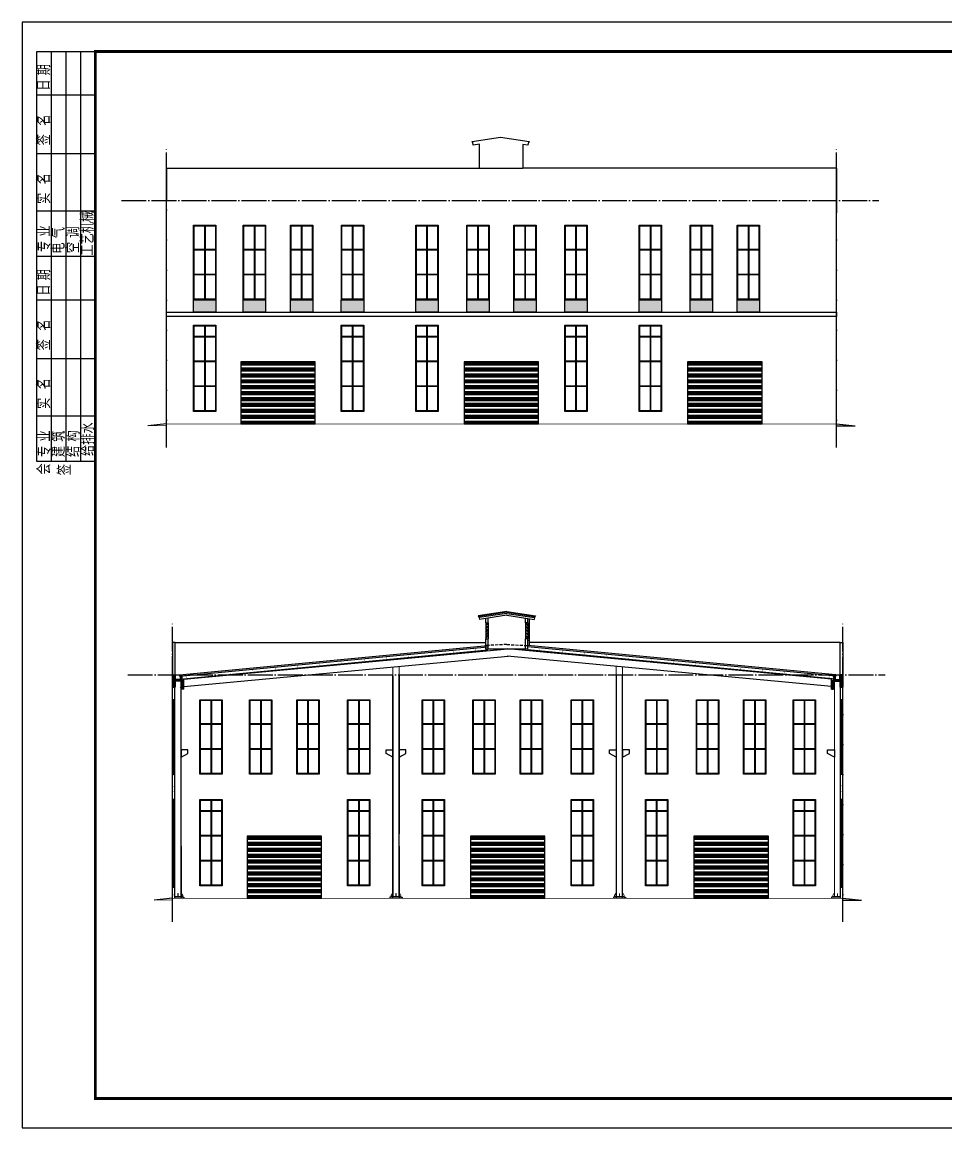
# Model space of a CAD drawing. Extents: x -446699 to 757189, y -606167 to -103070.
# Drawn here: x -71082 to 3351, y -381636 to -292536 of the extents above; entities that cross this region are included whole.
import ezdxf

# ---------------------------------------------------------------- set-up
doc = ezdxf.new("R2010")
doc.units = 0
doc.header["$LTSCALE"] = 1000
doc.header["$MEASUREMENT"] = 0
doc.set_wipeout_variables(frame=1)
doc.linetypes.add('DASH', pattern=[0.35, 0.25, -0.1])
doc.linetypes.add('DOTE', pattern=[2.42, 2, -0.2, 0.02, -0.2])
for name, color, linetype in [('14', 14, 'Continuous'), ('COLUMN', 9, 'Continuous'), ('DOTE', 1, 'Continuous'), ('E_WINDOW', 2, 'Continuous'), ('PUB_TITLE', 4, 'Continuous'), ('WINDOW', 2, 'Continuous'), ('实线', 7, 'Continuous')]:
    doc.layers.add(name, color=color, linetype=linetype)
doc.styles.add('HZTXT', font='romane.shx', dxfattribs={"width": 0.7, "bigfont": 'hztxt.shx'})

# ---------------------------------------------------------------- blocks, each defined once
blk = doc.blocks.new('SFSDDFH')
at = {"color": 8}
blk.add_lwpolyline([(966068, -1234804), (966098, -1234804), (966098, -1235054), (966068, -1235054), (966068, -1234804)], dxfattribs=at)
blk = doc.blocks.new('SDFGGRTYUU')
at = {"color": 4}
for p, q in [((1270410, -845816), (1295249, -843450)), ((1270415, -845916), (1295254, -843550)), ((1270428, -846166), (1295267, -843800)), ((1270410, -845816), (1270416, -845916))]:
    blk.add_line(p, q, dxfattribs=at)
at = {"color": 6}
for p, q in [((1270760, -846149), (1296861, -843719)), ((1270760, -846750), (1296891, -844318)), ((1270760, -846966), (1270760, -846149))]:
    blk.add_line(p, q, dxfattribs=at)
at = {"color": 8, "const_width": 20}
for points in [[(1294452, -843639), (1294253, -843655), (1294274, -843904), (1294473, -843888)], [(1283694, -844661), (1283494, -844677), (1283515, -844926), (1283714, -844910)], [(1285487, -844490), (1285287, -844507), (1285308, -844756), (1285507, -844739)], [(1287280, -844320), (1287081, -844336), (1287101, -844586), (1287301, -844569)], [(1289073, -844150), (1288874, -844166), (1288894, -844415), (1289094, -844399)], [(1290866, -843979), (1290667, -843996), (1290687, -844245), (1290887, -844229)], [(1292659, -843809), (1292460, -843826), (1292481, -844075), (1292680, -844058)], [(1274728, -845512), (1274529, -845528), (1274549, -845778), (1274749, -845761)], [(1276521, -845342), (1276322, -845358), (1276343, -845607), (1276542, -845591)], [(1278314, -845171), (1278115, -845188), (1278136, -845437), (1278335, -845421)], [(1280107, -845001), (1279908, -845018), (1279929, -845267), (1280128, -845250)], [(1281901, -844831), (1281701, -844847), (1281722, -845096), (1281921, -845080)], [(1271142, -845851), (1270942, -845869), (1270965, -846118), (1271164, -846100)], [(1272935, -845682), (1272736, -845699), (1272756, -845948), (1272956, -845931)]]:
    blk.add_lwpolyline(points, dxfattribs=at)
at = {"color": 8}
for points in [[(1270090, -845816), (1270060, -845816)], [(1270480, -845916), (1270480, -846186), (1270090, -846186), (1270090, -845816)]]:
    blk.add_lwpolyline(points, dxfattribs=at)
blk = doc.blocks.new('tyyu')
at = {"layer": 'COLUMN', "color": 0}
for p, q in [((286525, 29380), (286615, 29479)), ((286651, 29479), (286741, 29398)), ((286615, 28775), (286497, 28937)), ((286651, 28775), (286770, 28937))]:
    blk.add_line(p, q, dxfattribs=at)
at = {"layer": 'COLUMN', "color": 11}
for p, q in [((286593, 29435), (286674, 29435)), ((286593, 29315), (286674, 29315)), ((286593, 29195), (286674, 29195)), ((286593, 29015), (286674, 29015)), ((286593, 28835), (286674, 28835))]:
    blk.add_line(p, q, dxfattribs=at)
at = {"layer": 'COLUMN', "color": 6}
for points in [[(286615, 28775), (286633, 28775), (286632, 29479), (286615, 29479)], [(286651, 28775), (286633, 28775), (286632, 29479), (286651, 29479)]]:
    blk.add_lwpolyline(points, close=True, dxfattribs=at)
blk = doc.blocks.new('C1880')
at = {"color": 4}
for p, q in [((-212275, -337617), (-212275, -344467)), ((-212225, -337617), (-212225, -344467)), ((-211400, -338467), (-213100, -338467)), ((-211400, -338517), (-213100, -338517)), ((-211400, -340467), (-213100, -340467)), ((-211400, -340517), (-213100, -340517)), ((-211400, -342467), (-213100, -342467)), ((-211400, -342517), (-213100, -342517))]:
    blk.add_line(p, q, dxfattribs=at)
at = {"color": 2}
blk.add_lwpolyline([(-213150, -337567), (-211350, -337567), (-211350, -344517), (-213150, -344517)], close=True, dxfattribs=at)
at = {"color": 4}
blk.add_lwpolyline([(-213100, -337617), (-211400, -337617), (-211400, -344467), (-213100, -344467)], close=True, dxfattribs=at)
blk = doc.blocks.new('SDFDGFHH')
at = {"color": 2}
blk.add_lwpolyline([(1601019, -186752), (1601019, -187352), (1601569, -187052), (1601569, -186752), (1601019, -186752)], dxfattribs=at)
blk = doc.blocks.new('A$C393D5F54')
at = {"layer": '14', "color": 14}
for p, q in [((0, 446), (0, 14446)), ((0, 14446), (2000, 14446)), ((500, 446), (500, 14446)), ((1000, 446), (1000, 14446)), ((1500, 446), (1500, 14446)), ((2000, 446), (2000, 14446)), ((2000, 12946), (0, 12946)), ((2000, 10946), (0, 10946)), ((2000, 8990), (0, 8990)), ((2000, 7446), (0, 7446)), ((2000, 5946), (0, 5946)), ((2000, 3946), (0, 3946)), ((2000, 1990), (0, 1990)), ((2000, 446), (0, 446))]:
    blk.add_line(p, q, dxfattribs=at)
at = {"layer": '14', "color": 14, "style": 'HZTXT', "width": 0.85}
for s, p in [('日 期', (462, 13105)), ('签  名', (466, 11238)), ('实  名', (466, 9238)), ('工艺机械', (1953, 7471)), ('专 业', (472, 7598)), ('电 气', (957, 7540)), ('空 调', (1460, 7558)), ('日 期', (462, 6105)), ('签  名', (466, 4238)), ('实  名', (466, 2238)), ('给排水', (1970, 629)), ('专 业', (480, 598)), ('建 筑', (967, 592)), ('结 构', (1470, 597)), ('会', (470, -3)), ('签', (1174, -27))]:
    blk.add_text(s, height=450, rotation=90, dxfattribs=at).set_placement(p)
blk = doc.blocks.new('34TTEHH')
at = {"color": 4}
for p, q in [((-110783, -302570), (-110783, -308470)), ((-110733, -302570), (-110733, -308470)), ((-109908, -304470), (-111608, -304470)), ((-109908, -304520), (-111608, -304520)), ((-109908, -306470), (-111608, -306470)), ((-109908, -306520), (-111608, -306520))]:
    blk.add_line(p, q, dxfattribs=at)
at = {"color": 2}
blk.add_lwpolyline([(-111658, -302520), (-109858, -302520), (-109858, -308520), (-111658, -308520)], close=True, dxfattribs=at)
at = {"color": 4}
blk.add_lwpolyline([(-111608, -302570), (-109908, -302570), (-109908, -308470), (-111608, -308470)], close=True, dxfattribs=at)

msp = doc.modelspace()

# ---------------------------------------------------------------- hatches: boundary and pattern name
h = msp.add_hatch()
h.set_pattern_fill('离散材料', color=8, scale=100)
h.set_pattern_definition([(0, (432, 288), (264, 456), [24, -402, 18, -174, 36, -426]), (10, (318, 534), (161.3523, 570.6886), [42, -102, 54, -318, 30, -396]), (20, (258, 342), (266.9419, 441.9525), [48, -330, 42, -246, 30, -192]), (30, (432, 306), (-43.9385, 508.10374), [30, -198, 24, -294, 18, -390]), (40, (264, 438), (67.67183, 432.7407), [24, -264, 18, -168, 48, -306]), (50, (354, 222), (-160.49573, 471.467), [12, -222, 30, -366, 36, -186]), (60, (372, 264), (-198.94606, 447.4153), [30, -246, 12, -288, 24, -222]), (70, (306, 192), (-219.78454, 431.1737), [18, -114, 36, -192, 24, -264]), (80, (336, 546), (-417.1307, 329.4389), [42, -264, 18, -312, 36, -294]), (90, (372, 288), (-528, 222), [36, -186, 24, -366, 12, -372]), (100, (276, 474), (-495.9429, 290.2906), [42, -234, 36, -192, 42, -438]), (110, (234, 132), (-480.8807, 163.3823), [48, -156, 24, -318, 36, -348]), (120, (72, 204), (-573.2999, 56.98454), [30, -402, 36, -186, 42, -246]), (130, (204, 72), (-558.21553, 142.53216), [18, -132, 24, -258, 48, -336]), (140, (24, 552), (-441.1937, -68.41138), [36, -216, 42, -186, 24, -252]), (150, (522, 36), (-409.64994, -241.5345), [24, -168, 48, -372, 42, -342]), (160, (126, 372), (-475.80215, -324.8574), [36, -252, 30, -228, 24, -366]), (170, (162, 228), (-431.2881, -338.24633), [54, -198, 36, -270, 48, -264])])
h.paths.add_polyline_path([(-13461.3, -314910.1), (-11661.3, -314910.1), (-11661.3, -315910.1), (-13461.3, -315910.1)])
h.paths.add_polyline_path([(-17261.3, -314910.1), (-15461.3, -314910.1), (-15461.3, -315910.1), (-17261.3, -315910.1)])
h.paths.add_polyline_path([(-21361.3, -314910.1), (-19561.3, -314910.1), (-19561.3, -315910.1), (-21361.3, -315910.1)])
h.paths.add_polyline_path([(-27361.3, -314910.1), (-25561.3, -314910.1), (-25561.3, -315910.1), (-27361.3, -315910.1)])
h.paths.add_polyline_path([(-31461.3, -314910.1), (-29661.3, -314910.1), (-29661.3, -315910.1), (-31461.3, -315910.1)])
h.paths.add_polyline_path([(-35261.3, -314910.1), (-33461.3, -314910.1), (-33461.3, -315910.1), (-35261.3, -315910.1)])
h.paths.add_polyline_path([(-39361.3, -314910.1), (-37561.3, -314910.1), (-37561.3, -315910.1), (-39361.3, -315910.1)])
h.paths.add_polyline_path([(-45361.3, -314910.1), (-43561.3, -314910.1), (-43561.3, -315910.1), (-45361.3, -315910.1)])
h.paths.add_polyline_path([(-49461.3, -314910.1), (-47661.3, -314910.1), (-47661.3, -315910.1), (-49461.3, -315910.1)])
h.paths.add_polyline_path([(-53261.3, -314910.1), (-51461.3, -314910.1), (-51461.3, -315910.1), (-53261.3, -315910.1)])
h.paths.add_polyline_path([(-57261.3, -314910.1), (-55461.3, -314910.1), (-55461.3, -315910.1), (-57261.3, -315910.1)])
h = msp.add_hatch()
h.set_pattern_fill('ANSI34', color=8, scale=50, angle=135)
h.set_pattern_definition([(180, (-8316.45, 18456.8), (-3e-14, -476.25), []), (180, (-8395.8, 18536.2), (-3e-14, -476.25), []), (180, (-8475.2, 18615.57), (-3e-14, -476.25), []), (180, (-8554.57, 18694.95), (-3e-14, -476.25), [])])
h.paths.add_polyline_path([(-53461.3, -324910.1), (-47461.3, -324910.1), (-47461.3, -319910.1), (-53461.3, -319910.1)])
h = msp.add_hatch()
h.set_pattern_fill('ANSI34', color=8, scale=50, angle=135)
h.set_pattern_definition([(180, (9683.55, 18456.8), (-3e-14, -476.25), []), (180, (9604.2, 18536.2), (-3e-14, -476.25), []), (180, (9524.8, 18615.57), (-3e-14, -476.25), []), (180, (9445.43, 18694.95), (-3e-14, -476.25), [])])
h.paths.add_polyline_path([(-35461.3, -324910.1), (-29461.3, -324910.1), (-29461.3, -319910.1), (-35461.3, -319910.1)])
h = msp.add_hatch()
h.set_pattern_fill('ANSI34', color=8, scale=50, angle=135)
h.set_pattern_definition([(180, (27683.55, 18456.8), (-3e-14, -476.25), []), (180, (27604.2, 18536.2), (-3e-14, -476.25), []), (180, (27524.8, 18615.57), (-3e-14, -476.25), []), (180, (27445.43, 18694.95), (-3e-14, -476.25), [])])
h.paths.add_polyline_path([(-17461.3, -324910.1), (-11461.3, -324910.1), (-11461.3, -319910.1), (-17461.3, -319910.1)])
h = msp.add_hatch(color=8)
h.dxf.hatch_style = 1
h.paths.add_polyline_path([(-58954.9, -345133.7), (-58754.9, -345133.7), (-58754.9, -345533.7), (-58304.9, -345533.7), (-58304.9, -345233.7), (-58204.9, -345233.7), (-58204.9, -345633.7), (-58304.9, -345633.7), (-58754.9, -345633.7), (-58754.9, -346133.7), (-58954.9, -346133.7)])
h = msp.add_hatch(color=8)
h.dxf.hatch_style = 1
h.paths.add_polyline_path([(-4954.9, -345133.7), (-5154.9, -345133.7), (-5154.9, -345533.7), (-5604.9, -345533.7), (-5604.9, -345233.7), (-5704.9, -345233.7), (-5704.9, -345633.7), (-5604.9, -345633.7), (-5154.9, -345633.7), (-5154.9, -346133.7), (-4954.9, -346133.7)])
h = msp.add_hatch()
h.set_pattern_fill('ANSI34', color=8, scale=50, angle=135)
h.set_pattern_definition([(180, (-7810.1, -19766.83), (-3e-14, -476.25), []), (180, (-7889.48, -19687.45), (-3e-14, -476.25), []), (180, (-7968.85, -19608.1), (-3e-14, -476.25), []), (180, (-8048.23, -19528.7), (-3e-14, -476.25), [])])
h.paths.add_polyline_path([(-52954.9, -363133.7), (-46954.9, -363133.7), (-46954.9, -358133.7), (-52954.9, -358133.7)])
h = msp.add_hatch()
h.set_pattern_fill('ANSI34', color=8, scale=50, angle=135)
h.set_pattern_definition([(180, (10189.9, -19766.83), (-3e-14, -476.25), []), (180, (10110.52, -19687.45), (-3e-14, -476.25), []), (180, (10031.15, -19608.1), (-3e-14, -476.25), []), (180, (9951.77, -19528.7), (-3e-14, -476.25), [])])
h.paths.add_polyline_path([(-34954.9, -363133.7), (-28954.9, -363133.7), (-28954.9, -358133.7), (-34954.9, -358133.7)])
h = msp.add_hatch()
h.set_pattern_fill('ANSI34', color=8, scale=50, angle=135)
h.set_pattern_definition([(180, (28189.9, -19766.83), (-3e-14, -476.25), []), (180, (28110.52, -19687.45), (-3e-14, -476.25), []), (180, (28031.15, -19608.1), (-3e-14, -476.25), []), (180, (27951.77, -19528.7), (-3e-14, -476.25), [])])
h.paths.add_polyline_path([(-16954.9, -363133.7), (-10954.9, -363133.7), (-10954.9, -358133.7), (-16954.9, -358133.7)])

# ---------------------------------------------------------------- linework, layer by layer
at = {"color": 4}
for p, q in [((-32023.3, -340028.7), (-34323.3, -340378.7)), ((-32023.3, -340079.3), (-34315.8, -340428.2)), ((-32023.3, -340028.7), (-29723.3, -340378.7)), ((-32023.3, -340079.3), (-29730.8, -340428.2)), ((-34323.3, -340378.7), (-34315.8, -340428.2)), ((-29723.3, -340378.7), (-29730.8, -340428.2))]:
    msp.add_line(p, q, dxfattribs=at)
at = {"color": 6}
for p, q in [((-32023.3, -340180.5), (-34251.3, -340519.5)), ((-32023.3, -340332.2), (-34228.7, -340667.8)), ((-32023.3, -340180.5), (-29795.3, -340519.5)), ((-32023.3, -340332.2), (-29817.9, -340667.8)), ((-34251.3, -340519.5), (-34228.7, -340667.8)), ((-33723.3, -340928.7), (-33723.3, -340590.9)), ((-33723.3, -340928.7), (-33523.3, -340928.7)), ((-33523.3, -340928.7), (-33523.3, -340560.5)), ((-30523.3, -340928.7), (-30523.3, -340560.5)), ((-30323.3, -340928.7), (-30523.3, -340928.7)), ((-30323.3, -340928.7), (-30323.3, -340590.9)), ((-29795.3, -340519.5), (-29817.9, -340667.8)), ((-33723.3, -342228.7), (-33523.3, -342228.7)), ((-33723.3, -343066.9), (-33723.3, -342228.7)), ((-33523.3, -343066.9), (-33523.3, -342228.7)), ((-30323.3, -342228.7), (-30523.3, -342228.7)), ((-30523.3, -343066.9), (-30523.3, -342228.7)), ((-30323.3, -343066.9), (-30323.3, -342228.7))]:
    msp.add_line(p, q, dxfattribs=at)
at = {"color": 8}
for p, q in [((-33723.3, -340928.7), (-33723.3, -342228.7)), ((-33523.3, -340928.7), (-33523.3, -342228.7)), ((-30523.3, -340928.7), (-30523.3, -342228.7)), ((-30323.3, -340928.7), (-30323.3, -342228.7)), ((-30223.3, -340606.1), (-30223.3, -342721.6)), ((-30323.3, -342328.7), (-30223.3, -342328.7))]:
    msp.add_line(p, q, dxfattribs=at)
at = {"linetype": 'DASH'}
for q in [(-33703.3, -342767.7), (-30343.3, -342767.7)]:
    msp.add_line((-32023.3, -342683.7), q, dxfattribs=at)
msp.add_line((-58954.9, -345133.7), (-58954.9, -343633.7))
at = {"color": 2}
for p, q in [((-58204.9, -345633.7), (-58204.9, -346283.7)), ((-5154.9, -345533.7), (-5704.9, -345533.7)), ((-58054.9, -346283.7), (-58204.9, -346283.7))]:
    msp.add_line(p, q, dxfattribs=at)
at = {"color": 8}
msp.add_lwpolyline([(-34229.4, -304310.1), (-34229.4, -302372.2), (-34734.9, -302449.1), (-34772.5, -302202), (-34821.9, -302209.5), (-34829.4, -302160.1), (-32529.4, -301810.1), (-30229.4, -302160.1), (-30237, -302209.5), (-30286.4, -302202), (-30324, -302449.1), (-30729.4, -302387.4), (-30729.4, -304310.1)], dxfattribs=at)
at = {"color": 30}
for points in [[(-59461.3, -324910.1), (-59461.3, -319710.1), (-59461.3, -314710.1), (-59461.3, -311110.1), (-59461.3, -304310.1), (-59461.3, -306910.1)], [(-59461.3, -304310.1), (-30729.4, -304310.1)], [(-5461.3, -304310.1), (-30729.4, -304310.1)], [(-5461.3, -324910.1), (-5461.3, -319710.1), (-5461.3, -315410.1), (-5461.3, -311110.1), (-5461.3, -304310.1), (-5461.3, -307910.1)], [(-58954.9, -363133.7), (-58954.9, -357933.7), (-58954.9, -352933.7), (-58954.9, -349333.7), (-58954.9, -345033.7), (-58954.9, -345133.7)], [(-4954.9, -363133.7), (-4954.9, -357933.7), (-4954.9, -353633.7), (-4954.9, -349333.7), (-4954.9, -345033.7), (-4954.9, -346133.7)]]:
    msp.add_lwpolyline(points, dxfattribs=at)
for points in [[(-57261.3, -314910.1), (-55461.3, -314910.1), (-55461.3, -315910.1), (-57261.3, -315910.1)], [(-53261.3, -314910.1), (-51461.3, -314910.1), (-51461.3, -315910.1), (-53261.3, -315910.1)], [(-49461.3, -314910.1), (-47661.3, -314910.1), (-47661.3, -315910.1), (-49461.3, -315910.1)], [(-45361.3, -314910.1), (-43561.3, -314910.1), (-43561.3, -315910.1), (-45361.3, -315910.1)], [(-39361.3, -314910.1), (-37561.3, -314910.1), (-37561.3, -315910.1), (-39361.3, -315910.1)], [(-35261.3, -314910.1), (-33461.3, -314910.1), (-33461.3, -315910.1), (-35261.3, -315910.1)], [(-31461.3, -314910.1), (-29661.3, -314910.1), (-29661.3, -315910.1), (-31461.3, -315910.1)], [(-27361.3, -314910.1), (-25561.3, -314910.1), (-25561.3, -315910.1), (-27361.3, -315910.1)], [(-21361.3, -314910.1), (-19561.3, -314910.1), (-19561.3, -315910.1), (-21361.3, -315910.1)], [(-17261.3, -314910.1), (-15461.3, -314910.1), (-15461.3, -315910.1), (-17261.3, -315910.1)], [(-13461.3, -314910.1), (-11661.3, -314910.1), (-11661.3, -315910.1), (-13461.3, -315910.1)], [(-58754.9, -342533.7), (-58954.9, -342533.7), (-58954.9, -346133.7), (-58754.9, -346133.7)], [(-5154.9, -342533.7), (-4954.9, -342533.7), (-4954.9, -346133.7), (-5154.9, -346133.7)], [(-58954.9, -345133.7), (-58754.9, -345133.7), (-58754.9, -345533.7), (-58304.9, -345533.7), (-58304.9, -345233.7), (-58204.9, -345233.7), (-58204.9, -345633.7), (-58304.9, -345633.7), (-58304.9, -345633.7), (-58754.9, -345633.7), (-58754.9, -346133.7), (-58954.9, -346133.7)], [(-4954.9, -345133.7), (-5154.9, -345133.7), (-5154.9, -345533.7), (-5604.9, -345533.7), (-5604.9, -345233.7), (-5704.9, -345233.7), (-5704.9, -345633.7), (-5604.9, -345633.7), (-5604.9, -345633.7), (-5154.9, -345633.7), (-5154.9, -346133.7), (-4954.9, -346133.7)]]:
    msp.add_lwpolyline(points, close=True)
at = {"color": 4}
msp.add_lwpolyline([(-59461.3, -315910.1), (-5461.3, -315910.1), (-5461.3, -316263), (-59461.3, -316263)], close=True, dxfattribs=at)
for points, const_width in [([(-59461.3, -324910.1), (-5461.3, -324910.1), (-5461.3, -325060.1), (-3961.3, -325060.1), (-5461.3, -325060.1), (-5461.3, -324910.1), (-59461.3, -324910.1), (-59461.3, -325060.1), (-60961.3, -325060.1)], 50), ([(-58943.4, -347071.5), (-58943.4, -347121.5), (-58783.4, -347121.5), (-58783.4, -347071.5)], 15), ([(-5123.4, -347071.5), (-5123.4, -347121.5), (-4963.4, -347121.5), (-4963.4, -347071.5)], 15), ([(-58786.5, -353207.4), (-58786.5, -353157.4), (-58946.5, -353157.4), (-58946.5, -353207.4)], 15), ([(-4966.5, -353207.4), (-4966.5, -353157.4), (-5126.5, -353157.4), (-5126.5, -353207.4)], 15), ([(-58786.5, -354049.8), (-58786.5, -354099.8), (-58946.5, -354099.8), (-58946.5, -354049.8)], 15), ([(-58786.5, -354576.6), (-58786.5, -354526.6), (-58946.5, -354526.6), (-58946.5, -354576.6)], 15), ([(-5123.4, -353997.2), (-5123.4, -354047.2), (-4963.4, -354047.2), (-4963.4, -353997.2)], 15), ([(-5123.3, -354608.9), (-5123.3, -354558.9), (-4963.3, -354558.9), (-4963.3, -354608.9)], 15), ([(-58786.5, -355116.2), (-58786.5, -355166.2), (-58946.5, -355166.2), (-58946.5, -355116.2)], 15), ([(-4966.5, -355116.2), (-4966.5, -355166.2), (-5126.5, -355166.2), (-5126.5, -355116.2)], 15), ([(-58954.9, -363133.7), (-4954.9, -363133.7), (-4954.9, -363283.7), (-3454.9, -363283.7), (-4954.9, -363283.7), (-4954.9, -363133.7), (-58954.9, -363133.7), (-58954.9, -363283.7), (-60454.9, -363283.7)], 50)]:
    msp.add_lwpolyline(points, dxfattribs=dict(const_width=const_width))
for points in [[(-59461.3, -324910.1), (-60961.3, -325060.1)], [(-5461.3, -324910.1), (-3961.3, -325060.1)], [(-5461.3, -325060.1), (-3961.3, -325060.1)], [(-30323.3, -343066.9), (-33723.3, -343066.9)], [(-58954.9, -363133.7), (-60454.9, -363283.7)], [(-58139.9, -363033.7), (-58039.9, -363033.7), (-58039.9, -363133.7)], [(-41339.9, -363033.7), (-41439.9, -363033.7), (-41439.9, -363133.7)], [(-40569.9, -363033.7), (-40469.9, -363033.7), (-40469.9, -363133.7)], [(-23339.9, -363033.7), (-23439.9, -363033.7), (-23439.9, -363133.7)], [(-22569.9, -363033.7), (-22469.9, -363033.7), (-22469.9, -363133.7)], [(-5769.9, -363033.7), (-5869.9, -363033.7), (-5869.9, -363133.7)], [(-4954.9, -363133.7), (-3454.9, -363283.7)], [(-4954.9, -363283.7), (-3454.9, -363283.7)]]:
    msp.add_lwpolyline(points)
at = {"color": 8, "const_width": 20}
for points in [[(-33140.1, -340249.3), (-33239, -340264.3), (-33223.9, -340363.2), (-33125.1, -340348.1)], [(-32302.6, -340121.8), (-32401.5, -340136.9), (-32386.5, -340235.7), (-32287.6, -340220.7)], [(-31744, -340121.8), (-31645.1, -340136.9), (-31660.2, -340235.7), (-31759, -340220.7)], [(-30906.5, -340249.3), (-30807.6, -340264.3), (-30822.7, -340363.2), (-30921.5, -340348.1)], [(-34058.6, -340389), (-34157.4, -340404.1), (-34142.4, -340502.9), (-34043.5, -340487.9)], [(-29988, -340389), (-29889.2, -340404.1), (-29904.2, -340502.9), (-30003.1, -340487.9)]]:
    msp.add_lwpolyline(points, dxfattribs=at)
at = {"color": 4}
for points in [[(-34251.3, -340519.5), (-34266.4, -340420.6)], [(-34231.5, -340516.5), (-34246.6, -340417.6)], [(-29815.1, -340516.5), (-29800, -340417.6)], [(-29795.3, -340519.5), (-29780.3, -340420.6)]]:
    msp.add_lwpolyline(points, dxfattribs=at)
at = {"color": 251}
for points in [[(-58754.9, -342533.7), (-33723.1, -342533.7)], [(-5154.9, -342533.7), (-30223.1, -342533.7)], [(-58774.9, -363133.7), (-58774.9, -345633.7)], [(-41204.9, -363133.7), (-41204.9, -345204.8)], [(-40704.9, -345171.3), (-40704.9, -357933.7)], [(-23204.9, -345171.3), (-23204.9, -357933.7)], [(-22704.9, -363133.7), (-22704.9, -345204.8)], [(-5134.9, -363133.7), (-5134.9, -345533.7)], [(-58274.9, -358933.7), (-58274.9, -363133.7)], [(-40704.9, -358933.7), (-40704.9, -363133.7)], [(-23204.9, -358933.7), (-23204.9, -363133.7)]]:
    msp.add_lwpolyline(points, dxfattribs=at)
at = {"color": 2}
for points in [[(-5704.9, -345633.7), (-5704.9, -346283.7)], [(-5854.9, -346283.7), (-5704.9, -346283.7)]]:
    msp.add_lwpolyline(points, dxfattribs=at)
at = {"layer": 'DOTE', "linetype": 'DOTE'}
for p, q in [((-59461.3, -326810.1), (-59461.3, -302732.3)), ((-5461.3, -326810.1), (-5461.3, -302732.3)), ((-63073.8, -306910.1), (-2058.8, -306910.1)), ((-58954.9, -365033.7), (-58954.9, -340955.9)), ((-4954.9, -365033.7), (-4954.9, -340955.9)), ((-62567.4, -345133.7), (-1552.4, -345133.7))]:
    msp.add_line(p, q, dxfattribs=at)
at = {"layer": 'DOTE'}
for p, q in [((-59461.3, -325910.1), (-59461.3, -319710.1)), ((-5461.3, -325910.1), (-5461.3, -319710.1)), ((-58954.9, -364133.7), (-58954.9, -357933.7)), ((-4954.9, -364133.7), (-4954.9, -357933.7))]:
    msp.add_line(p, q, dxfattribs=at)
at = {"layer": 'E_WINDOW'}
for points in [[(-53461.3, -324910.1), (-47461.3, -324910.1), (-47461.3, -319910.1), (-53461.3, -319910.1)], [(-35461.3, -324910.1), (-29461.3, -324910.1), (-29461.3, -319910.1), (-35461.3, -319910.1)], [(-17461.3, -324910.1), (-11461.3, -324910.1), (-11461.3, -319910.1), (-17461.3, -319910.1)], [(-52954.9, -363133.7), (-46954.9, -363133.7), (-46954.9, -358133.7), (-52954.9, -358133.7)], [(-34954.9, -363133.7), (-28954.9, -363133.7), (-28954.9, -358133.7), (-34954.9, -358133.7)], [(-16954.9, -363133.7), (-10954.9, -363133.7), (-10954.9, -358133.7), (-16954.9, -358133.7)]]:
    msp.add_lwpolyline(points, close=True, dxfattribs=at)
for points in [[(-58954.9, -353133.7), (-58774.9, -353139.2), (-58774.9, -347133.7), (-58954.9, -347133.7), (-58954.9, -353133.7), (-58895, -353135.6), (-58891.5, -347133.7), (-58831.5, -347133.7), (-58834.9, -353137.4)], [(-5134.9, -353133.7), (-4954.9, -353139.2), (-4954.9, -347133.7), (-5134.9, -347133.7), (-5134.9, -353133.7), (-5075, -353135.6), (-5071.5, -347133.7), (-5011.5, -347133.7), (-5014.9, -353137.4)], [(-58954.9, -362233.7), (-58774.9, -362233.7), (-58774.9, -355183.7), (-58954.9, -355183.7), (-58954.9, -362233.7), (-58894.9, -362233.7), (-58894.9, -355183.7), (-58834.9, -355183.7), (-58834.9, -362233.7)], [(-5134.9, -362233.7), (-4954.9, -362233.7), (-4954.9, -355183.7), (-5134.9, -355183.7), (-5134.9, -362233.7), (-5074.9, -362233.7), (-5074.9, -355183.7), (-5014.9, -355183.7), (-5014.9, -362233.7)]]:
    msp.add_lwpolyline(points, dxfattribs=at)
at = {"layer": '实线', "color": 2, "linetype": 'Continuous', "lineweight": 20}
for p, q in [((-41204.9, -362753.7), (-41204.9, -344498.9)), ((-40704.9, -362753.7), (-40704.9, -344452.4)), ((-23204.9, -362753.7), (-23204.9, -344452.4)), ((-22704.9, -362753.7), (-22704.9, -344498.9)), ((-58774.9, -362753.7), (-58774.9, -345633.7)), ((-58764.9, -363033.7), (-58764.9, -345633.7)), ((-58284.9, -362753.7), (-58284.9, -345633.7)), ((-58274.9, -362753.7), (-58274.9, -345633.7)), ((-41194.9, -362753.7), (-41194.9, -345204.1)), ((-40714.9, -362753.7), (-40714.9, -345171.9)), ((-23194.9, -362753.7), (-23194.9, -345171.9)), ((-22714.9, -362753.7), (-22714.9, -345204.1)), ((-5634.9, -362753.7), (-5634.9, -345533.7)), ((-5624.9, -362753.7), (-5624.9, -345533.7)), ((-5144.9, -363003.7), (-5144.9, -345533.7)), ((-5134.9, -363033.7), (-5134.9, -345533.7)), ((-58774.9, -363003.7), (-58139.9, -363003.7)), ((-58774.9, -363033.7), (-58139.9, -363033.7)), ((-58530.9, -363003.7), (-58530.9, -362753.7)), ((-58530.9, -362753.7), (-58518.9, -362753.7)), ((-58530.9, -363003.7), (-58518.9, -363003.7)), ((-58518.9, -363003.7), (-58518.9, -362753.7)), ((-58284.9, -363003.7), (-58284.9, -362753.7)), ((-58284.9, -362753.7), (-58274.9, -362753.7)), ((-58284.9, -363003.7), (-58274.9, -363003.7)), ((-58274.9, -363003.7), (-58274.9, -362753.7)), ((-58229.9, -362753.7), (-58274.9, -362753.7)), ((-58274.9, -362988.7), (-58259.9, -363003.7)), ((-58234.9, -362988.7), (-58164.9, -362988.7)), ((-58234.9, -362988.7), (-58234.9, -363003.7)), ((-58139.9, -362918.7), (-58229.9, -362753.7)), ((-58164.9, -362988.7), (-58164.9, -363003.7)), ((-58139.9, -363003.7), (-58139.9, -362918.7)), ((-58139.9, -363033.7), (-58139.9, -363003.7)), ((-41339.9, -362918.7), (-41249.9, -362753.7)), ((-41339.9, -363003.7), (-41339.9, -362918.7)), ((-41339.9, -363003.7), (-40569.9, -363003.7)), ((-41339.9, -363033.7), (-41339.9, -363003.7)), ((-41339.9, -363033.7), (-40569.9, -363033.7)), ((-41314.9, -362988.7), (-41244.9, -362988.7)), ((-41314.9, -362988.7), (-41314.9, -363003.7)), ((-41249.9, -362753.7), (-41204.9, -362753.7)), ((-41244.9, -362988.7), (-41244.9, -363003.7)), ((-41204.9, -362988.7), (-41219.9, -363003.7)), ((-41204.9, -363003.7), (-41204.9, -362753.7)), ((-41204.9, -363003.7), (-41194.9, -363003.7)), ((-41194.9, -363003.7), (-41194.9, -362753.7)), ((-40960.9, -363003.7), (-40960.9, -362753.7)), ((-40960.9, -362753.7), (-40948.9, -362753.7)), ((-40960.9, -363003.7), (-40948.9, -363003.7)), ((-40948.9, -363003.7), (-40948.9, -362753.7)), ((-40714.9, -363003.7), (-40714.9, -362753.7)), ((-40714.9, -362753.7), (-40704.9, -362753.7)), ((-40714.9, -363003.7), (-40704.9, -363003.7)), ((-40704.9, -363003.7), (-40704.9, -362753.7)), ((-40659.9, -362753.7), (-40704.9, -362753.7)), ((-40704.9, -362988.7), (-40689.9, -363003.7)), ((-40664.9, -362988.7), (-40594.9, -362988.7)), ((-40664.9, -362988.7), (-40664.9, -363003.7)), ((-40569.9, -362918.7), (-40659.9, -362753.7)), ((-40594.9, -362988.7), (-40594.9, -363003.7)), ((-40569.9, -363003.7), (-40569.9, -362918.7)), ((-40569.9, -363033.7), (-40569.9, -363003.7)), ((-23339.9, -362918.7), (-23249.9, -362753.7)), ((-23339.9, -363003.7), (-23339.9, -362918.7)), ((-22569.9, -363003.7), (-23339.9, -363003.7)), ((-23339.9, -363033.7), (-23339.9, -363003.7)), ((-22569.9, -363033.7), (-23339.9, -363033.7)), ((-23244.9, -362988.7), (-23314.9, -362988.7)), ((-23314.9, -362988.7), (-23314.9, -363003.7)), ((-23249.9, -362753.7), (-23204.9, -362753.7)), ((-23244.9, -362988.7), (-23244.9, -363003.7)), ((-23204.9, -362988.7), (-23219.9, -363003.7)), ((-23204.9, -363003.7), (-23204.9, -362753.7)), ((-23194.9, -362753.7), (-23204.9, -362753.7)), ((-23194.9, -363003.7), (-23204.9, -363003.7)), ((-23194.9, -363003.7), (-23194.9, -362753.7)), ((-22960.9, -363003.7), (-22960.9, -362753.7)), ((-22948.9, -362753.7), (-22960.9, -362753.7)), ((-22948.9, -363003.7), (-22960.9, -363003.7)), ((-22948.9, -363003.7), (-22948.9, -362753.7)), ((-22714.9, -363003.7), (-22714.9, -362753.7)), ((-22704.9, -363003.7), (-22714.9, -363003.7)), ((-22704.9, -363003.7), (-22704.9, -362753.7)), ((-22659.9, -362753.7), (-22704.9, -362753.7)), ((-22704.9, -362988.7), (-22689.9, -363003.7)), ((-22594.9, -362988.7), (-22664.9, -362988.7)), ((-22664.9, -362988.7), (-22664.9, -363003.7)), ((-22569.9, -362918.7), (-22659.9, -362753.7)), ((-22594.9, -362988.7), (-22594.9, -363003.7)), ((-22569.9, -363003.7), (-22569.9, -362918.7)), ((-22569.9, -363033.7), (-22569.9, -363003.7)), ((-5769.9, -362918.7), (-5679.9, -362753.7)), ((-5769.9, -363003.7), (-5769.9, -362918.7)), ((-5134.9, -363003.7), (-5769.9, -363003.7)), ((-5769.9, -363033.7), (-5769.9, -363003.7)), ((-5134.9, -363033.7), (-5769.9, -363033.7)), ((-5674.9, -362988.7), (-5744.9, -362988.7)), ((-5744.9, -362988.7), (-5744.9, -363003.7)), ((-5679.9, -362753.7), (-5634.9, -362753.7)), ((-5674.9, -362988.7), (-5674.9, -363003.7)), ((-5634.9, -362988.7), (-5649.9, -363003.7)), ((-5634.9, -363003.7), (-5634.9, -362753.7)), ((-5624.9, -362753.7), (-5634.9, -362753.7)), ((-5624.9, -363003.7), (-5634.9, -363003.7)), ((-5624.9, -363003.7), (-5624.9, -362753.7)), ((-5390.9, -363003.7), (-5390.9, -362753.7)), ((-5378.9, -362753.7), (-5390.9, -362753.7)), ((-5378.9, -363003.7), (-5390.9, -363003.7)), ((-5378.9, -363003.7), (-5378.9, -362753.7))]:
    msp.add_line(p, q, dxfattribs=at)

# ---------------------------------------------------------------- block references
for name, p in [('34TTEHH', (54397.2, -6389.6)), ('34TTEHH', (58397.2, -6389.6)), ('34TTEHH', (62197.2, -6389.6)), ('34TTEHH', (66297.2, -6389.6)), ('34TTEHH', (72297.2, -6389.6)), ('34TTEHH', (76397.2, -6389.6)), ('34TTEHH', (80197.2, -6389.6)), ('34TTEHH', (84297.2, -6389.6)), ('34TTEHH', (90297.2, -6389.6)), ('34TTEHH', (94397.2, -6389.6)), ('34TTEHH', (98197.2, -6389.6)), ('C1880', (155888.5, 20607.1)), ('C1880', (167788.5, 20607.1)), ('C1880', (173788.5, 20607.1)), ('C1880', (185788.5, 20607.1)), ('C1880', (191788.5, 20607.1)), ('SDFGGRTYUU', (-1328815.3, 500682.7)), ('34TTEHH', (54903.5, -44613.3)), ('34TTEHH', (58903.5, -44613.3)), ('34TTEHH', (62703.5, -44613.3)), ('34TTEHH', (66803.5, -44613.3)), ('34TTEHH', (72803.5, -44613.3)), ('34TTEHH', (76903.5, -44613.3)), ('34TTEHH', (80703.5, -44613.3)), ('34TTEHH', (84803.5, -44613.3)), ('34TTEHH', (90803.5, -44613.3)), ('34TTEHH', (94903.5, -44613.3)), ('34TTEHH', (98703.5, -44613.3)), ('34TTEHH', (102703.5, -44613.3)), ('C1880', (156394.9, -17616.6)), ('C1880', (168294.9, -17616.6)), ('C1880', (174294.9, -17616.6)), ('C1880', (186294.9, -17616.6)), ('C1880', (192294.9, -17616.6)), ('C1880', (204194.9, -17616.6))]:
    msp.add_blockref(name, p)
at = {"rotation": 315}
for p in [(156477.9, 1215291.7), (156477.9, 1215041.7), (156477.9, 1214791.7), (156477.9, 1214541.7), (156477.9, 1214291.7)]:
    msp.add_blockref('SFSDDFH', p, dxfattribs=at)
at = {"xscale": -1, "rotation": 45}
for p in [(-220524.5, 1215291.7), (-220524.5, 1215041.7), (-220524.5, 1214791.7), (-220524.5, 1214541.7), (-220524.5, 1214291.7)]:
    msp.add_blockref('SFSDDFH', p, dxfattribs=at)
at = {"xscale": -1}
msp.add_blockref('SDFGGRTYUU', (1264905.4, 500682.7), dxfattribs=at)
at = {"layer": '14', "color": 6, "xscale": 2.359666194733357, "yscale": 2.359666194733357, "zscale": 2.359666194733357}
msp.add_blockref('A$C393D5F54', (-69902.5, -328982.5), dxfattribs=at)
at = {"layer": 'WINDOW', "extrusion": (0, 0, -1), "xscale": -1, "zscale": -1}
for p in [(344814.2, -375059.1), (292390.3, -375059.1)]:
    msp.add_blockref('tyyu', p, dxfattribs=at)

# ---------------------------------------------------------------- next in the draw order: block references
for p in [(-1659293.5, -164417.4), (-1641723.5, -164417.4), (-1623723.5, -164417.4)]:
    msp.add_blockref('SDFDGFHH', p)
at = {"xscale": -1}
for p in [(1559813.6, -164417.4), (1577813.6, -164417.4), (1595383.6, -164417.4)]:
    msp.add_blockref('SDFDGFHH', p, dxfattribs=at)

# ---------------------------------------------------------------- next in the draw order: linework, layer by layer
at = {"layer": 'PUB_TITLE'}
msp.add_lwpolyline([(-71082.3, -381635.7), (86567.7, -381635.7), (86567.7, -292535.7), (-71082.3, -292535.7)], close=True, dxfattribs=at)
at = {"layer": 'PUB_TITLE', "color": 14}
msp.add_lwpolyline([(-71082.3, -381635.7), (86567.7, -381635.7), (86567.7, -292535.7), (-71082.3, -292535.7)], close=True, dxfattribs=at)
at = {"layer": 'PUB_TITLE', "color": 14, "const_width": 236}
msp.add_lwpolyline([(-65183.2, -379276), (85067.7, -379276), (85067.7, -294895.7), (-65183.2, -294895.7)], close=True, dxfattribs=at)

doc.saveas('drawing.dxf')
